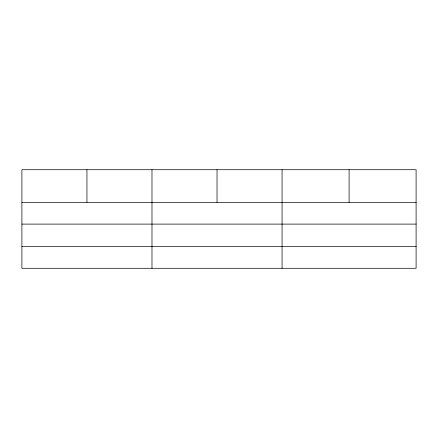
<?xml version="1.0" encoding="UTF-8"?>
<svg xmlns="http://www.w3.org/2000/svg" width="438" height="438" viewBox="0 0 438 438"><rect width="100%" height="100%" fill="white"/><g stroke="black" fill="none" stroke-linecap="round" stroke-linejoin="round"><path stroke-width="0.66" d="M416.1 224.108L416.1 169.714L21.9 169.714L21.9 268.286L416.1 268.286L416.1 224.108L21.9 224.108M21.9 202.351L416.1 202.351M21.9 246.528L416.1 246.528M349.086 169.714L349.086 202.351M282.072 169.714L282.072 268.286M217.029 169.714L217.029 202.351M151.986 169.714L151.986 268.286M86.943 169.714L86.943 202.351"/></g></svg>
